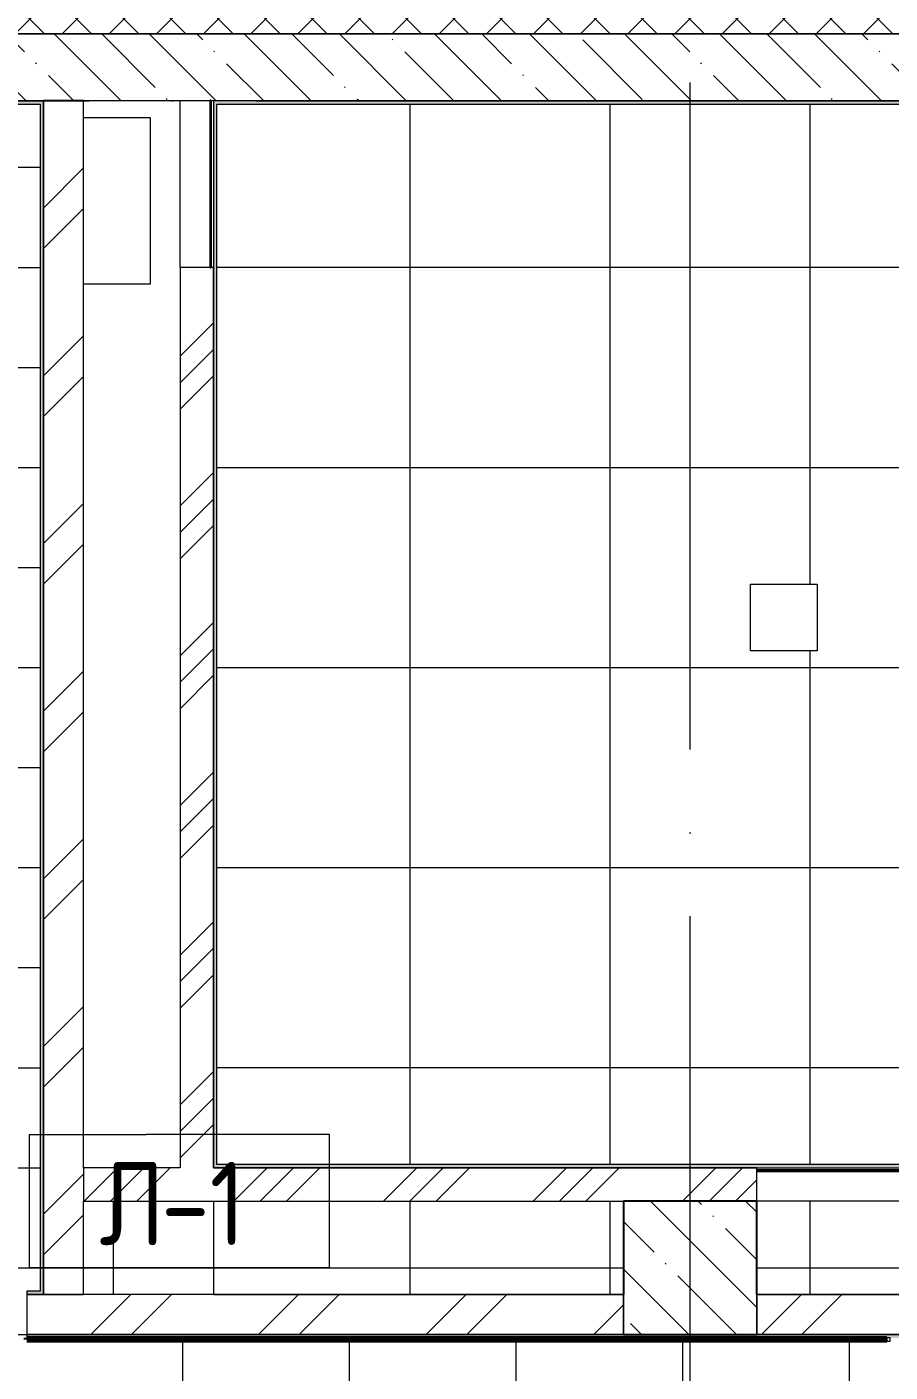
# Model space of a CAD drawing. Header units: millimetres. Extents: x -4370 to 196781, y -4577 to 61202.
# Drawn here: x 15760 to 18350, y 54562 to 58596 of the extents above; entities that cross this region are included whole.
import ezdxf

# ---------------------------------------------------------------- set-up
doc = ezdxf.new("R2010")
doc.units = ezdxf.units.MM
doc.linetypes.add('ADSK_Линия сетки', pattern=[2500, 2000, -250, 0, -250])
for name, color, linetype, lineweight in [('A-FLOR-____-IDEN', 11, 'Continuous', 20), ('A-FLOR-____-OTLN', 192, 'Continuous', 9), ('A-FLOR-____-PATT', 8, 'Continuous', 9), ('A-GENM-____-MCUT', 13, 'Continuous', 9), ('A-GENM-____-OTLN', 13, 'Continuous', 9), ('A-WALL-____-MCUT', 113, 'Continuous', 9), ('A-WALL-____-PATT', 111, 'Continuous', 9), ('A-WALL-FNSH-MCUT', 113, 'Continuous', 9), ('I-WALL-____-OTLN', 2, 'Continuous', 9), ('S-COLS-____-MCUT', 52, 'Continuous', 9), ('S-COLS-____-OTLN', 52, 'Continuous', 9), ('S-GRID-____-OTLN', 1, 'Continuous', 9)]:
    doc.layers.add(name, color=color, linetype=linetype, lineweight=lineweight)
doc.styles.add('GOST Common_1', font='GOST_Common.ttf', dxfattribs={"width": 0.9, "height": 250})
pattern_1 = [(45, (0, 0), (-224.5064, 224.5064), []), (45, (79.38, 0), (0, 449.0128), []), (45, (-79.38, 0), (0, 449.0128), [])]
pattern_2 = [(45, (0, 0), (-251.4472, 251.4472), []), (45, (0, 381), (-251.4472, 251.4472), [])]
pattern_3 = [(135, (0, 0), (-142.5612, -142.5612), []), (135, (142.56, 0), (-142.5612, -142.5612), [252.016, -50.403, 3.353, -47.05])]

# ---------------------------------------------------------------- blocks, each defined once
blk = doc.blocks.new('ASML_АР_Отделка Люка - ВО Отделка люков_Грунтовка 0_Шпатлевка 0_Окраска 0_0-42722003-О_АИ_ПП_0_000_Целиком')
at = {"layer": 'A-GENM-____-MCUT', "color": 130, "lineweight": 25}
for p, q in [((250, 3), (-250, 3)), ((-250, 3), (-250, 0)), ((250, 0), (250, 3)), ((-250, 0), (250, 0))]:
    blk.add_line(p, q, dxfattribs=at)
blk = doc.blocks.new('0083_СОШ675_АР_R22_rvt-1-О_АИ_ПП_0_000_Целиком')
at = {"layer": 'A-WALL-____-PATT', "lineweight": 5}
h = blk.add_hatch(dxfattribs=at)
h.set_pattern_fill('FP_6', color=10, style=0, pattern_type=2)
h.set_pattern_definition([(45, (0, 0), (-70.71068, 70.71068), []), (135, (0, 0), (-70.71068, -70.71068), [])])
h.paths.add_polyline_path([(69260, 58575), (69260, 58675), (63140.2, 58675), (63140.2, 58575), (69058, 58575)])
h.paths.add_polyline_path([(61700.2, 58575), (61700.2, 58675), (61290, 58675), (61290, 58575), (61606.6, 58575)])
h.paths.add_polyline_path([(60150, 58575), (60150, 58675), (52970, 58675), (52970, 58575), (59250, 58575)])
h.paths.add_polyline_path([(51070, 58575), (51480, 58575), (51480, 58675), (51070, 58675)])
h.paths.add_polyline_path([(49808.6, 58575), (49930, 58575), (49930, 58675), (48670, 58675), (48670, 58575), (49650, 58575)])
h.paths.add_polyline_path([(45630, 58575), (45630, 58675), (44320.2, 58675), (44320.2, 58575), (45462, 58575)])
h.paths.add_polyline_path([(40850, 58575), (41280.2, 58575), (41280.2, 58675), (39970, 58675), (39970, 58575), (40494.4, 58575)])
h.paths.add_polyline_path([(38070, 58575), (38480, 58575), (38480, 58675), (38070, 58675)])
h.paths.add_polyline_path([(36350, 58575), (36930, 58575), (36930, 58675), (35620, 58675), (35620, 58575), (36147.7, 58575)])
h.paths.add_polyline_path([(32580, 58575), (32580, 58675), (31270, 58675), (31270, 58575), (31801.1, 58575)])
h.paths.add_polyline_path([(28230, 58575), (28230, 58675), (24015, 58675), (24015, 58575), (28075.4, 58575)])
h.paths.add_polyline_path([(22025, 58575), (22525, 58575), (22525, 58675), (22025, 58675)])
h.paths.add_polyline_path([(20885, 58575), (20885, 58675), (13500, 58675), (13500, 58575), (19382.1, 58575)])
h = blk.add_hatch(dxfattribs=at)
h.set_pattern_fill('FP_3', color=10, style=0, pattern_type=2)
h.set_pattern_definition(pattern_3)
h.paths.add_polyline_path([(21905, 58375.1), (22645, 58375.1), (22645, 58575.1), (21905, 58575.1)])
h.paths.add_polyline_path([(21005, 58375.1), (21005, 58575.1), (13800, 58575.1), (13800, 58375.1), (19382.1, 58375.1)])
h = blk.add_hatch(dxfattribs=at)
h.set_pattern_fill('FP_7', color=10, style=0, pattern_type=2)
h.set_pattern_definition(pattern_2)
h.paths.add_polyline_path([(15810, 54795), (15930, 54795), (15930, 58375.1), (15810, 58375.1), (15810, 54799.8)])
h = blk.add_hatch(dxfattribs=at)
h.set_pattern_fill('FP_8', color=10, style=0, pattern_type=2)
h.set_pattern_definition(pattern_1)
h.paths.add_polyline_path([(16220, 55175), (16320, 55175), (16320, 57875.1), (16220, 57875.1), (16220, 57109.9)])
h = blk.add_hatch(dxfattribs=at)
h.set_pattern_fill('FP_8', color=10, style=0, pattern_type=2)
h.set_pattern_definition(pattern_1)
h.paths.add_polyline_path([(20350, 55075), (20980, 55075), (20980, 55175), (18450, 55175), (18450, 55075), (19382.1, 55075)])
h.paths.add_polyline_path([(15930, 55075), (17950, 55075), (17950, 55175), (15930, 55175)])
h = blk.add_hatch(dxfattribs=at)
h.set_pattern_fill('FP_7', color=10, style=0, pattern_type=2)
h.set_pattern_definition(pattern_2)
h.paths.add_polyline_path([(22280, 54675), (22280, 54795), (17950, 54795), (17950, 54675), (21865.9, 54675)])
h.paths.add_polyline_path([(15760, 54675), (17550, 54675), (17550, 54795), (15760, 54795)])
h.paths.add_polyline_path([(14710, 54675), (14710, 54795), (13800, 54795), (13800, 54675), (14414.5, 54675)])
at = {"layer": 'S-COLS-____-OTLN', "lineweight": 5}
h = blk.add_hatch(dxfattribs=at)
h.set_pattern_fill('FP_3', color=256, style=0, pattern_type=2)
h.set_pattern_definition(pattern_3)
h.paths.add_polyline_path([(17550, 54675), (17950, 54675), (17950, 55075), (17550, 55075), (17550, 54795)])
at = {"layer": 'A-FLOR-____-OTLN', "color": 90}
for p, q in [((15930, 58325), (16130, 58325)), ((16130, 58325), (16130, 57825)), ((16130, 57825), (15930, 57825)), ((16020, 54795.2), (16020, 55075)), ((16320.1, 54795.2), (16020, 54795.2))]:
    blk.add_line(p, q, dxfattribs=at)
at = {"layer": 'A-WALL-____-MCUT', "color": 50, "lineweight": 13}
for p, q in [((20885, 58575.1), (13800, 58575.1)), ((13800, 58575), (20885, 58575)), ((13800, 58375.1), (16310, 58375.1)), ((15930, 58375.1), (15810, 58375.1)), ((15810, 58375.1), (15810, 54795)), ((15930, 55175), (15930, 58375.1)), ((16313, 58375.1), (21005, 58375.1)), ((16310, 57875.1), (16220, 57875.1)), ((16220, 57875.1), (16220, 55175)), ((16320, 57875.1), (16313, 57875.1)), ((16320, 55175), (16320, 57875.1)), ((16220, 55175), (15930, 55175)), ((17950, 55175), (16320, 55175)), ((17950, 55168), (17950, 55175)), ((17950, 55075), (17950, 55165)), ((15930, 55075), (17950, 55075)), ((15930, 54795), (15930, 55075)), ((17550, 54795), (15760, 54795)), ((15760, 54795), (15760, 54675)), ((15810, 54795), (15930, 54795)), ((20350, 54795), (17950, 54795)), ((15760, 54675), (17550, 54675)), ((17950, 54675), (22280, 54675))]:
    blk.add_line(p, q, dxfattribs=at)
at = {"layer": 'A-WALL-____-MCUT', "color": 10, "lineweight": 5}
for p, q in [((15930, 55175), (15930, 55075)), ((17550, 54675), (17550, 54795)), ((17950, 54795), (17950, 54675))]:
    blk.add_line(p, q, dxfattribs=at)
at = {"layer": 'I-WALL-____-OTLN', "color": 90}
for p, q in [((16220, 57875.1), (16220, 58375.1)), ((18450, 55075), (17950, 55075))]:
    blk.add_line(p, q, dxfattribs=at)
at = {"layer": 'S-COLS-____-MCUT', "color": 130, "lineweight": 25}
for p, q in [((17950, 55075), (17550, 55075)), ((17550, 55075), (17550, 54795)), ((17950, 54795), (17950, 55075)), ((17550, 54675), (17950, 54675))]:
    blk.add_line(p, q, dxfattribs=at)
at = {"layer": 'S-COLS-____-OTLN', "color": 90}
for p, q in [((17550, 54795), (17550, 54675)), ((17950, 54675), (17950, 54795))]:
    blk.add_line(p, q, dxfattribs=at)
at = {"layer": 'A-GENM-____-OTLN', "color": 90, "lineweight": 9, "rotation": 269.9999999999999}
blk.add_blockref('ASML_АР_Отделка Люка - ВО Отделка люков_Грунтовка 0_Шпатлевка 0_Окраска 0_0-42722003-О_АИ_ПП_0_000_Целиком', (16310, 58125.1), dxfattribs=at)
at = {"layer": 'A-GENM-____-OTLN', "color": 90, "lineweight": 9}
blk.add_blockref('ASML_АР_Отделка Люка - ВО Отделка люков_Грунтовка 0_Шпатлевка 0_Окраска 0_0-42722003-О_АИ_ПП_0_000_Целиком', (18200, 55165), dxfattribs=at)
blk = doc.blocks.new('BSC_Колонна _Прямоугольная - ПР-1_Профиль торцевой для плитки-3454341-О_АИ_ПП_0_000_Целиком')
at = {"layer": 'S-COLS-____-MCUT'}
for p, q in [((5, 5), (-5, 5)), ((-5, 5), (-5, -5)), ((5, -5), (5, 5)), ((-5, -5), (5, -5))]:
    blk.add_line(p, q, dxfattribs=at)
blk = doc.blocks.new('ADSK_Марка_Перекрытие - Типоразмер_ADSK_Марка-158127-О_АИ_ПП_0_000_Целиком')
at = {"layer": 'A-FLOR-____-IDEN'}
for p, q in [((-4.5, 4), (-1, 4)), ((-4.5, 0), (-4.5, 4)), ((4.5, 4), (-1, 4)), ((4.5, 0), (4.5, 4)), ((4.5, 0), (-4.5, 0)), ((-4.5, 0), (4, 0))]:
    blk.add_line(p, q, dxfattribs=at)

msp = doc.modelspace()

# ---------------------------------------------------------------- hatches: boundary and pattern name
at = {"layer": 'A-FLOR-____-PATT'}
h = msp.add_hatch(dxfattribs=at)
h.set_pattern_fill('FP_158', color=256, style=0, pattern_type=2)
h.set_pattern_definition([(90, (19310, 56675.06), (-600, 4e-14), []), (180, (19310, 56675.06), (-7e-14, -600), [])])
h.paths.add_polyline_path([(16320, 54795.060839), (17549.978078, 54795.060839), (17549.978078, 55074.999414), (16320, 55075), (16320, 54799.821069)])
h.paths.add_polyline_path([(20980, 54795.060839), (20980, 55075), (20450, 55075), (20450, 54795.060839)])
h.paths.add_polyline_path([(19382.098294, 54795.060839), (20350, 54795.060839), (20350, 55075), (17949.978078, 55074.999414), (17949.978078, 54795.060839)])
h.paths.add_polyline_path([(21950, 54805.000586), (21950, 56955.000586), (22270, 56955.000586), (22270, 57014.999414), (22400, 57015.060253), (22400, 58114.999414), (22270, 58114.999414), (22270, 58150.000586), (21935, 58150.000586), (21935, 58365), (16330, 58364.817286), (16330, 55185.000586), (21090, 55185.000586), (21090, 54805.000586), (21865.894355, 54805.000586)])
h.paths.add_polyline_path([(18130.80619, 56725.116869), (17930.80619, 56725.116869), (17930.80619, 56925.116869), (18130.80619, 56925.116869)])
h.paths.add_polyline_path([(22176.368862, 58235), (22280, 58235), (22280, 58375.060253), (22020, 58375.060253), (22020, 58235)])
h = msp.add_hatch(dxfattribs=at)
h.set_pattern_fill('FP_144', color=256, style=0, pattern_type=2)
h.set_pattern_definition([(0, (16227.5, 54875), (0, 500), []), (90, (16227.5, 54875), (-500, 3e-14), [])])
h.paths.add_polyline_path([(29650, 51374.999414), (29650, 51390), (32420, 51390), (32420, 51654.999707), (32435, 51654.999707), (32435, 54404.999707), (32420, 54404.999707), (32420, 54660.000586), (28775, 54660.000586), (28775, 54675), (27275, 54675), (27275, 54660.000586), (24925, 54660.000586), (24925, 54665.000586), (24915, 54665.000586), (24915, 54675), (24910, 54675), (24910, 57090), (24155, 57090), (24155, 57095), (24145, 57095), (24145, 57104.999414), (24140, 57104.999414), (24140, 58360.060839), (22665, 58360.060839), (22665, 58160.000586), (22660, 58160), (22660, 58150.000586), (22650, 58150.000586), (22648.924002, 58145.000586), (22415, 58145.000586), (22415, 58114.999414), (22400, 58114.999414), (22400, 57014.999414), (22415, 57014.999414), (22415, 54675.000586), (22410, 54675), (22410, 54665.000586), (22400, 54665.000586), (22398.870932, 54660.000586), (18935.654499, 54660.000586), (18935.654499, 54655.000586), (18350.293333, 54655.000586), (18350, 54655.000586), (18340, 54655.000586), (18340, 54660.000586), (15760, 54660.000586), (15760, 54795), (14710, 54795), (14710, 54660.000586), (13599.978078, 54660.000586), (13599.497245, 54665.000586), (13589.978078, 54665.000586), (13589.978078, 54675), (13584.978078, 54675), (13584.978078, 54874.516491), (13333.441359, 54874.516491), (13333.441359, 54879.516491), (13323.441359, 54879.516491), (13323.441359, 54889.516491), (13318.441359, 54890.149818), (13318.441359, 55359.999414), (13295, 55359.999414), (13294.498495, 55364.999414), (13290, 55364.999414), (13290, 55574.399414), (9385, 55574.399414), (9385, 55374.999414), (9380, 55374.999414), (9380, 55364.999414), (9311.793471, 55364.999414), (9311.793471, 55060.108738), (9306.793471, 55059.685544), (9306.793471, 55050.108738), (9296.793471, 55050.108738), (9296.793471, 55045.108738), (9115, 55045.108738), (9115, 54675.000586), (9110, 54675), (9110, 54665.000586), (9100, 54665.000586), (9100, 54660.000586), (8700.021922, 54660.000586), (8700.021922, 54875), (7060.021922, 54875), (7060.021922, 54660.000586), (249.978078, 54660.000586), (249.978078, 54325.202623), (244.978078, 54325.202623), (244.978078, 54315.202623), (234.978078, 54315.202623), (234.530064, 54310.202623), (14.978078, 54310.202623), (14.978078, 51715.000586), (224.978078, 51715.000586), (225.016173, 51710.000586), (234.978078, 51710.000586), (234.978078, 51700.000586), (239.978078, 51700.000586), (239.978078, 51390), (299.978078, 51390), (299.981888, 51374.999414), (2799.978078, 51374.999414), (2799.978078, 51390), (14750, 51390), (14750, 51375), (17250, 51375), (17250, 51390), (18048.450354, 51390), (18048.450354, 51375), (20548.450354, 51375), (20548.450354, 51390), (27150, 51390), (27150, 51375), (29649.837356, 51374.999414)])
h.paths.add_polyline_path([(3275, 51374.999414), (3274.9945, 51375), (3237.423903, 51374.999414)])
h.paths.add_polyline_path([(13599.978078, 54675.000586), (13600.037745, 54675.060253), (13599.978078, 54675.048011)])
h = msp.add_hatch(dxfattribs=at)
h.set_pattern_fill('FP_198', color=256, style=0, pattern_type=2)
h.set_pattern_definition([(0, (14712.5, 56675), (0, 300), []), (90, (14712.5, 56675), (-300, 2e-14), [])])
h.paths.add_polyline_path([(15760, 54795), (15760, 54805), (15799.978078, 54805), (15799.978078, 58365), (14149.906223, 58365), (14149.906223, 58140.000586), (14154.906223, 58140.000586), (14154.906223, 58130.000586), (14144.906223, 58130.000586), (14144.906223, 58135.000586), (13810.037745, 58135.000586), (13810.037745, 55965), (14655.037745, 55965), (14655.037745, 55970), (14665.037745, 55970), (14665.037745, 55960), (14660.037745, 55960), (14660.037745, 54805), (14710, 54805), (14710, 54795)])
h.paths.add_polyline_path([(14660.037745, 56069.865435), (14640.847258, 56069.865435), (14640.847258, 56269.865435), (14840.847258, 56269.865435), (14840.847258, 56069.865435), (14665.037745, 56069.865435)])
at = {"layer": 'A-WALL-____-PATT'}
for points in [[(15799.978078, 58365), (15809.978078, 58365), (15809.978078, 58375), (14149.906223, 58375), (14149.906223, 58365), (15656.404204, 58365)], [(16320, 55175.000586), (16330, 55175.000586), (16330, 58375), (16320, 58375), (16320, 57109.900929)], [(15799.978078, 54795), (15809.978078, 54795), (15809.978078, 58365), (15799.978078, 58365), (15799.978078, 54799.821069)], [(21090, 55175.000586), (21090, 55185.000586), (16330, 55185.000586), (16330, 55175.000586), (21075, 55175.011112), (21075, 55180.000586), (21085, 55180.000586), (21085, 55175.000586)]]:
    msp.add_hatch(color=7, dxfattribs=at).paths.add_polyline_path(points)
h = msp.add_hatch(color=7, dxfattribs=at)
h.paths.add_polyline_path([(21935, 58365), (21935, 58375), (21904.978078, 58375), (21904.978078, 58365)])
h.paths.add_polyline_path([(21004.978078, 58365), (21004.978078, 58375), (16330, 58375), (16330, 58365), (19382.098294, 58365)])
h = msp.add_hatch(color=7, dxfattribs=at)
h.paths.add_polyline_path([(14710, 54795), (14710, 54805), (14650.037745, 54805), (14650.037745, 54795)])
h.paths.add_polyline_path([(15760, 54795), (15799.978078, 54795), (15799.978078, 54805), (15760, 54805), (15760, 54799.821069)])
h = msp.add_hatch(color=7, dxfattribs=at)
h.paths.add_polyline_path([(22400, 54665.000586), (22400, 54675.000586), (15760, 54675.000586), (15760, 54665.000586), (21865.894355, 54665.000586)])
h.paths.add_polyline_path([(14414.506174, 54665.000586), (14710, 54665.000586), (14710, 54675.000586), (13599.978078, 54675.000586), (13599.978078, 54665.000586)])

# ---------------------------------------------------------------- linework, layer by layer
at = {"layer": 'A-FLOR-____-OTLN'}
for p, q in [((17930.80619, 56925.116869), (18130.80619, 56925.116869)), ((17930.80619, 56725.116869), (17930.80619, 56925.116869)), ((18130.80619, 56925.116869), (18130.80619, 56725.116869)), ((18130.80619, 56725.116869), (17930.80619, 56725.116869)), ((16320, 55075), (16320, 54795.060839)), ((16320, 54795.060839), (17550.064991, 54795.060839)), ((17949.978078, 54795.060839), (20350, 54795.060839))]:
    msp.add_line(p, q, dxfattribs=at)
at = {"layer": 'A-WALL-____-MCUT', "color": 7}
for p, q in [((15809.978078, 58375), (14139.906223, 58375)), ((15809.978078, 54795), (15809.978078, 58375)), ((14149.906223, 58365), (15799.978078, 58365)), ((15799.978078, 58365), (15799.978078, 54805)), ((15799.978078, 54805), (15760, 54805)), ((15760, 54805), (15760, 54795)), ((15760, 54795), (15809.978078, 54795)), ((22400, 54675.000586), (15760, 54675.000586)), ((15760, 54675.000586), (15760, 54665.000586)), ((15760, 54665.000586), (18340, 54665.000586))]:
    msp.add_line(p, q, dxfattribs=at)
at = {"layer": 'A-WALL-FNSH-MCUT', "color": 7}
for p, q in [((16320, 58375), (16320, 55175.000586)), ((21004.978078, 58375), (16320, 58375)), ((16330, 55185.000586), (16330, 58365)), ((16330, 58365), (21004.978078, 58365)), ((21090, 55185.000586), (16330, 55185.000586)), ((16320, 55175.000586), (21075, 55175.000586))]:
    msp.add_line(p, q, dxfattribs=at)
at = {"layer": 'I-WALL-____-OTLN', "color": 5, "lineweight": 90}
for p in [(15760, 54665.000586), (18340, 54660.000586)]:
    msp.add_line(p, (15760, 54660.000586), dxfattribs=at)
at = {"layer": 'S-GRID-____-OTLN', "linetype": 'ADSK_Линия сетки'}
for p, q in [((17750, -3572.657751), (17750, 60644.999414)), ((-3553.763124, 58375.000586), (155078.554077, 58375.000586)), ((-3569.551216, 54675.000586), (156348.554077, 54675.000586))]:
    msp.add_line(p, q, dxfattribs=at)

# ---------------------------------------------------------------- block references
at = {"lineweight": 5}
msp.add_blockref('0083_СОШ675_АР_R22_rvt-1-О_АИ_ПП_0_000_Целиком', (0, 0), dxfattribs=at)
at = {"layer": 'A-FLOR-____-IDEN', "xscale": 99.99999999999993, "yscale": 99.99999999999993, "zscale": 99.99999999999993}
msp.add_blockref('ADSK_Марка_Перекрытие - Типоразмер_ADSK_Марка-158127-О_АИ_ПП_0_000_Целиком', (16217.5, 54874.999707), dxfattribs=at)
at = {"layer": 'S-COLS-____-OTLN'}
msp.add_blockref('BSC_Колонна _Прямоугольная - ПР-1_Профиль торцевой для плитки-3454341-О_АИ_ПП_0_000_Целиком', (18345, 54660.000586), dxfattribs=at)

# ---------------------------------------------------------------- texts
at = {"layer": 'A-FLOR-____-IDEN', "lineweight": 9, "char_height": 250, "attachment_point": 1, "style": 'GOST Common_1'}
for s, insert, width in [('\\fGOST Common|b0|i0|c204|p34|;\\W.9;Л', (15977.819154, 55192.837281), 223.6708125), ('-1', (16162.366029, 55192.837281), 331.898625)]:
    msp.add_mtext(s, dxfattribs=dict(at, insert=insert, width=width))

doc.saveas('drawing.dxf')
